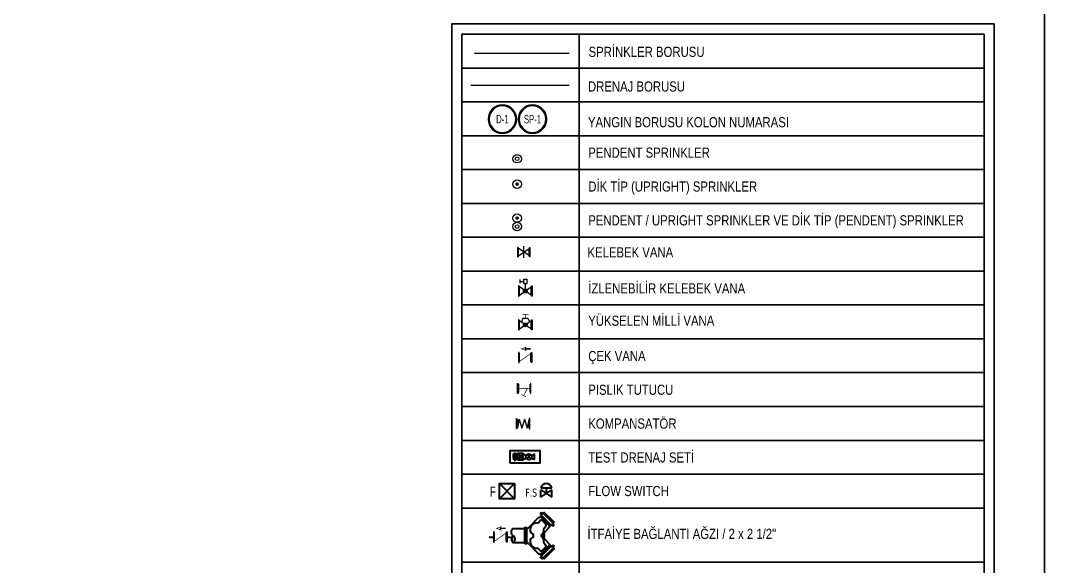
# Model space of a CAD drawing. Header units: centimetres. Extents: x 394264 to 551709, y 50011 to 59011.
# Drawn here: x 533301 to 536328, y 53850 to 55463 of the extents above; entities that cross this region are included whole.
import ezdxf
from ezdxf.enums import TextEntityAlignment as Align

# ---------------------------------------------------------------- set-up
doc = ezdxf.new("R2010")
doc.units = ezdxf.units.CM
doc.layers.get('0').update_dxf_attribs({"lineweight": 9})
for name, color, linetype, lineweight in [('-M-DW-RISER NO', 7, 'Continuous', 30), ('-M-SPRINKLER PIPE_DRENAJ', 41, 'D', 30), ('-M-YNGN-ZON2', 4, 'SP', 30), ('-M-YNGN-ZON7-SPR-', 7, 'Continuous', 30), ('0-KRCN-IST-KÜRESEL VANA', 4, 'Continuous', 25), ('0-KRCN-YNG-BORU', 1, 'boruYLINE', 40), ('0-KRCN-YNG-KURESEL VANA', 4, 'Continuous', 25), ('0-KRCN-YNG-YAZI', 71, 'Continuous', 35), ('0-KRCN-YNGN-KURESEL VANA', 4, 'Continuous', 25), ('0-KRCN-YNGN-KÜRESEL VANA', 4, 'Continuous', 25), ('0-KRCN-Z-ANTET', 71, 'Continuous', 30)]:
    doc.layers.add(name, color=color, linetype=linetype, lineweight=lineweight)
doc.layers.add('-M-YNGN-SPR-YUK', color=7, linetype='Continuous')
doc.styles.add('ARIAL', font='arial.ttf', dxfattribs={"width": 0.8, "height": 16})
doc.styles.add('CAP', font='ARIALNB.TTF')
doc.styles.add('CIZGI', font='tahoma.ttf', dxfattribs={"width": 0.8, "oblique": 20})
doc.styles.add('ROMANS', font='tahoma.ttf', dxfattribs={"width": 0.8})
doc.styles.add('SPR-NOT', font='romans.shx')
doc.styles.get("Standard").update_dxf_attribs({"font": 'arial.ttf'})
doc.styles.add('TSIMPLEX', font='tsimplex.shx', dxfattribs={"width": 0.6, "height": 9.5})
doc.styles.add('YAZI', font='arial.ttf', dxfattribs={"width": 0.6, "height": 40})
doc.linetypes.add('boruYLINE', pattern='A,50,-0.8,["Y",CAP,S=7,R=0,X=0,Y=-3],-7', length=57.8)
doc.linetypes.add('D', pattern='A,12,-1,["D",Standard,S=1,R=0,X=-0.1,Y=-0.5],-1.6', length=14.6)
doc.linetypes.add('SP', pattern='A,2,-0.1,["SP",CIZGI,S=0.14,R=0.2,X=0,Y=-0.07],-0.255', length=2.355)

# ---------------------------------------------------------------- blocks, each defined once
blk = doc.blocks.new('0-MEK-IST-PİSLİK TUTUCU')
at = {"layer": '0-KRCN-IST-KÜRESEL VANA'}
for p, q in [((-3.05, 9.27), (3.03, 9.27)), ((-3.05, 0.73), (3.03, 0.73))]:
    blk.add_line(p, q, dxfattribs=at)
for points in [[(3.75, 9.55), (3.75, 10), (-3.75, 10), (-3.75, 9.55)], [(3.75, 0.45), (3.75, 0), (-3.75, 0), (-3.75, 0.45)]]:
    blk.add_lwpolyline(points, close=True, dxfattribs=at)
at = {"layer": '0-KRCN-IST-KÜRESEL VANA', "const_width": 0.5}
for points in [[(-0.01, 9.27), (-0.01, 0.73)], [(-0.01, 7.36), (5.33, 4.62)], [(4.47, 2.95), (6.19, 6.29)]]:
    blk.add_lwpolyline(points, dxfattribs=at)
blk = doc.blocks.new('0-MEK-IST-KOMPANSATÖR')
at = {"layer": '0-KRCN-IST-KÜRESEL VANA'}
for p, q in [((-5, -3.76), (-5, 3.74)), ((-5, 3.74), (-4.55, 3.74)), ((-4.55, 3.74), (-4.55, -3.76)), ((-3.02, 3.37), (-4.27, -3.04)), ((-4.27, 3.04), (-4.27, -3.04)), ((-3.02, 3.37), (-1.01, -3.37)), ((1.01, 3.37), (-1.01, -3.37)), ((1.01, 3.37), (3.02, -3.37)), ((4.27, 3.04), (3.02, -3.37)), ((4.27, 3.04), (4.27, -3.04)), ((5, 3.74), (4.55, 3.74)), ((4.55, 3.74), (4.55, -3.76)), ((5, -3.76), (5, 3.74)), ((-4.55, -3.76), (-5, -3.76)), ((4.55, -3.76), (5, -3.76))]:
    blk.add_line(p, q, dxfattribs=at)
blk = doc.blocks.new('YANGIN-İZLENEBİLİR KELEBEK VANA')
at = {"layer": '0-KRCN-YNG-KURESEL VANA'}
blk.add_hatch(color=256, dxfattribs=at).paths.add_polyline_path([(0, -1.42, 1), (0, 1.42, 1)])
for p, q in [((-5.25, 0), (0, 0)), ((-0.88, 1.12), (-3.02, 4.24)), ((3.05, 4.24), (-3.02, 4.24)), ((3.05, 4.24), (0.88, 1.12)), ((-5.7, -3.86), (-8.4, -3.86)), ((-5.7, -3.86), (-8.4, -3.86)), ((-5.7, -3.86), (-8.4, -3.86)), ((-5.7, -3.86), (-8.4, -3.86)), ((-7.05, -3.86), (-7.05, -1.2)), ((-7.05, -3.86), (-7.05, -1.2)), ((-7.05, -3.86), (-7.05, -1.2)), ((-7.05, -3.86), (-7.05, -1.2)), ((-0.85, -1.14), (-3.02, -4.3)), ((3.05, -4.3), (-3.02, -4.3)), ((3.05, -4.3), (0.85, -1.14))]:
    blk.add_line(p, q, dxfattribs=at)
for points in [[(-8.85, 1.2), (-5.25, 1.2), (-5.25, -1.2), (-8.85, -1.2)], [(-8.85, 1.2), (-5.25, 1.2), (-5.25, -1.2), (-8.85, -1.2)], [(-8.85, 1.2), (-5.25, 1.2), (-5.25, -1.2), (-8.85, -1.2)], [(-8.85, 1.2), (-5.25, 1.2), (-5.25, -1.2), (-8.85, -1.2)], [(-3.74, 4.53), (-3.74, 4.97), (3.76, 4.97), (3.76, 4.53)], [(-3.74, -4.58), (-3.74, -5.03), (3.76, -5.03), (3.76, -4.58)]]:
    blk.add_lwpolyline(points, close=True, dxfattribs=at)
blk.add_circle((0, 0), 1.42, dxfattribs=at)
blk = doc.blocks.new('YANGIN-YÜKSELEN MİLLİ VANA')
at = {"layer": '0-KRCN-YNG-KURESEL VANA'}
blk.add_hatch(color=256, dxfattribs=at).paths.add_polyline_path([(3.61, 0.01, 1), (6.45, 0.01, 1)])
for p, q in [((3.89, 0.86), (0.73, 3.03)), ((0.73, -3.05), (0.73, 3.03)), ((3.28, 5.01), (2.31, 1.94)), ((3.28, 5.01), (6.78, 5.01)), ((6.15, 0.89), (9.27, 3.03)), ((6.78, 5.01), (8.03, 2.18)), ((9.27, -3.05), (9.27, 3.03)), ((0.73, -3.05), (3.89, -0.84)), ((9.27, -3.05), (6.15, -0.87))]:
    blk.add_line(p, q, dxfattribs=at)
at = {"layer": '0-KRCN-YNG-KURESEL VANA', "const_width": 0.5}
blk.add_lwpolyline([(5.03, 7.76), (7.44, 7.76), (2.72, 7.76)], close=True, dxfattribs=at)
blk.add_lwpolyline([(5.03, 5.01), (5.03, 7.76)], dxfattribs=at)
at = {"layer": '0-KRCN-YNG-KURESEL VANA'}
for points in [[(0.45, 3.75), (0, 3.75), (0, -3.75), (0.45, -3.75)], [(9.55, 3.75), (10, 3.75), (10, -3.75), (9.55, -3.75)]]:
    blk.add_lwpolyline(points, close=True, dxfattribs=at)
blk.add_circle((5.03, 0.01), 1.42, dxfattribs=at)
blk = doc.blocks.new('0-MEK-IST-ÇEKVALF')
at = {"layer": '0-KRCN-IST-KÜRESEL VANA'}
for p, q in [((-3.05, 9.27), (3.03, 9.27)), ((-3.05, 0.73), (3.03, 0.73))]:
    blk.add_line(p, q, dxfattribs=at)
for points in [[(3.75, 9.55), (3.75, 10), (-3.75, 10), (-3.75, 9.55)], [(3.75, 0.45), (3.75, 0), (-3.75, 0), (-3.75, 0.45)]]:
    blk.add_lwpolyline(points, close=True, dxfattribs=at)
at = {"layer": '0-KRCN-IST-KÜRESEL VANA', "const_width": 0.5}
blk.add_lwpolyline([(-3.05, 9.27), (3.03, 0.73)], dxfattribs=at)
blk.add_lwpolyline([(6.35, 7.69), (5.15, 4.44), (6.1, 5.06), (6.1, 1.31), (6.6, 1.31), (6.6, 5.06), (7.55, 4.44)], close=True, dxfattribs=at)
blk = doc.blocks.new('-M-RISERNO')
at = {"layer": '-M-DW-RISER NO', "color": 7, "linetype": 'Continuous'}
blk.add_circle((0, 0), 67.2, dxfattribs=at)
at = {"layer": '-M-DW-RISER NO', "color": 14}
blk.add_circle((0, 0), 62.4, dxfattribs=at)
at = {"layer": '-M-DW-RISER NO', "style": 'ARIAL', "width": 0.65}
blk.add_attdef('DWR', text='', height=40, dxfattribs=at).set_placement((0, 0), align=Align.MIDDLE_CENTER)
blk = doc.blocks.new('A$C63EA4463')
at = {"layer": '0-KRCN-YNGN-KURESEL VANA'}
for p, q in [((-4.9, 14.8), (4.6, 1.2)), ((-4.9, 14.8), (4.8, 14.8)), ((-4.6, 1.2), (4.8, 14.8)), ((-7.5, 7.8), (7.5, 7.8)), ((-4.6, 1.2), (4.6, 1.2))]:
    blk.add_line(p, q, dxfattribs=at)
for points in [[(6, 15.3), (6, 16), (-6, 16), (-6, 15.3)], [(6, 0.7), (6, 0), (-6, 0), (-6, 0.7)]]:
    blk.add_lwpolyline(points, close=True, dxfattribs=at)
blk = doc.blocks.new('*U184')
at = {"ltscale": 10}
blk.add_line((0, 0), (0, 0), dxfattribs=at)
at = {"color": 1, "linetype": 'Continuous'}
for centre in [(0, 0), (25, 0)]:
    blk.add_circle(centre, 12.5, dxfattribs=at)
at = {"ltscale": 10}
blk.add_circle((25, 0), 5.37, dxfattribs=at)
for points in [[(-5.4, 0), (-3.8, 3.8), (-3.8, -3.8), (0, 5.4)], [(-3.8, -3.8), (0, 5.4), (0, -5.4), (3.8, 3.8)], [(0, -5.4), (3.8, 3.8), (3.8, -3.8), (5.4, 0)]]:
    blk.add_solid(points, dxfattribs=at)
at = {"layer": '-M-YNGN-SPR-YUK', "style": 'SPR-NOT', "width": 0.5, "flags": 9}
for tag, p in [('YUK', (0, 17.8)), ('CAP', (0, 14.4)), ('TIP', (0.2, 10.8))]:
    blk.add_attdef(tag, text='', height=2.5, dxfattribs=at).set_placement(p, align=Align.MIDDLE_CENTER)

msp = doc.modelspace()

# ---------------------------------------------------------------- linework, layer by layer
at = {"layer": '-M-SPRINKLER PIPE_DRENAJ', "linetype": 'D', "ltscale": 12}
msp.add_line((534632.1, 55272), (534923.6, 55272), dxfattribs=at)
at = {"layer": '-M-YNGN-ZON2', "ltscale": 80}
msp.add_line((534643.7, 55366.9), (534923.6, 55366.9), dxfattribs=at)
at = {"layer": '-M-YNGN-ZON7-SPR-', "color": 1, "linetype": 'Continuous'}
for centre in [(534769.3, 55054.6), (534769.3, 54979.6)]:
    msp.add_circle(centre, 12.5, dxfattribs=at)
at = {"layer": '-M-YNGN-ZON7-SPR-', "ltscale": 10}
msp.add_circle((534769.3, 55054.6), 5.37, dxfattribs=at)
for points in [[(534765.5, 54983.4), (534774.7, 54979.6), (534764, 54979.6), (534773.1, 54975.8)], [(534764, 54979.6), (534773.1, 54975.8), (534765.5, 54975.8), (534769.3, 54974.2)], [(534769.3, 54985), (534773.1, 54983.4), (534765.5, 54983.4), (534774.7, 54979.6)]]:
    msp.add_solid(points, dxfattribs=at)
at = {"layer": '0-KRCN-YNG-BORU', "ltscale": 2}
for p, q in [((534758.4, 54178.9), (534760.9, 54184.3)), ((534758.4, 54169.3), (534760.9, 54163.9)), ((534764.1, 54184.3), (534766.6, 54178.9)), ((534764.1, 54163.9), (534766.6, 54169.3)), ((534765.3, 54174.1), (534771.5, 54174.1)), ((534771.5, 54184.3), (534785.8, 54163.9)), ((534771.5, 54163.9), (534785.8, 54184.3)), ((534771.5, 54184.3), (534785.8, 54163.9)), ((534771.5, 54163.9), (534785.8, 54184.3)), ((534785.8, 54174.1), (534787.1, 54174.1)), ((534787.1, 54182.5), (534795.9, 54178.1)), ((534787.1, 54165.7), (534787.1, 54182.5)), ((534787.1, 54165.7), (534795.9, 54170.1)), ((534797.6, 54167.8), (534810.1, 54180.4)), ((534797.6, 54180.4), (534810.1, 54167.8)), ((534811.8, 54178.1), (534820.7, 54182.5)), ((534811.8, 54170.1), (534820.7, 54165.7)), ((534820.7, 54165.7), (534820.7, 54182.5)), ((534716.8, 54095.1), (534762, 54049.8)), ((534716.8, 54049.8), (534762, 54095.1)), ((534716.8, 54095.1), (534762, 54049.8)), ((534716.8, 54049.8), (534762, 54095.1)), ((534839.3, 54082.5), (534871.9, 54082.5)), ((534839.4, 54054.8), (534839.4, 54076.8)), ((534839.4, 54076.8), (534872, 54054.8)), ((534839.4, 54054.8), (534872, 54076.8)), ((534855.7, 54065.8), (534855.7, 54082.5)), ((534872, 54054.8), (534872, 54076.8)), ((534837.6, 54006.9), (534841, 54010.3)), ((534837.6, 54006.9), (534841.2, 54003.2)), ((534839.9, 54004.6), (534843.3, 54008.1)), ((534841, 54010.3), (534844.7, 54006.7)), ((534846.8, 54006.7), (534846.9, 54006.7)), ((534802.9, 53964.5), (534832.9, 53994.5)), ((534832.2, 53979.9), (534837.8, 53985.5)), ((534833.5, 53994.8), (534834.6, 53994.8)), ((534835.2, 53995), (534841.2, 54001.1)), ((534837.4, 53997.2), (534865.9, 53968.7)), ((534838.8, 53998.6), (534867.3, 53970.1)), ((534841.2, 54001), (534869.3, 53972.8)), ((534843.3, 53985.5), (534854.2, 53974.6)), ((534875.4, 53978.2), (534875.4, 53978.2)), ((534875.4, 53976), (534879, 53972.3)), ((534756.7, 53961.9), (534791.8, 53961.9)), ((534796.7, 53965.6), (534797.1, 53965)), ((534848.8, 53963.7), (534854.2, 53969.1)), ((534849.8, 53950.8), (534863.2, 53964.3)), ((534863.5, 53964.8), (534863.5, 53965.9)), ((534863.7, 53966.5), (534869.8, 53972.5)), ((534871.9, 53972.5), (534875.6, 53968.9)), ((534873.3, 53971.2), (534876.7, 53974.6)), ((534875.6, 53968.9), (534879, 53972.3)), ((534686.6, 53936.9), (534699.7, 53936.9)), ((534739.8, 53936.9), (534750.2, 53936.9)), ((534756.7, 53920.5), (534791.8, 53920.5)), ((534796.7, 53916.8), (534797.1, 53917.4)), ((534802.9, 53917.9), (534832.9, 53887.8)), ((534848.8, 53918.7), (534854.2, 53913.3)), ((534849.8, 53931.6), (534863.2, 53918.1)), ((534863.5, 53916.5), (534863.5, 53917.6)), ((534863.7, 53915.9), (534869.8, 53909.8)), ((534832.2, 53902.5), (534837.8, 53896.9)), ((534833.5, 53887.6), (534834.6, 53887.6)), ((534835.2, 53887.4), (534841.2, 53881.3)), ((534837.4, 53885.2), (534865.9, 53913.7)), ((534838.8, 53883.8), (534867.3, 53912.3)), ((534841.2, 53881.4), (534869.3, 53909.5)), ((534843.3, 53896.9), (534854.2, 53907.8)), ((534871.9, 53909.8), (534875.6, 53913.5)), ((534873.3, 53911.2), (534876.8, 53907.8)), ((534875.4, 53906.4), (534879, 53910.1)), ((534875.4, 53904.2), (534875.4, 53904.2)), ((534875.6, 53913.5), (534879, 53910.1)), ((534837.6, 53875.5), (534841.2, 53879.1)), ((534839.9, 53877.8), (534843.3, 53874.3)), ((534841, 53872), (534844.7, 53875.7)), ((534846.9, 53875.7), (534846.9, 53875.6))]:
    msp.add_line(p, q, dxfattribs=at)
at = {"layer": '0-KRCN-YNG-BORU'}
for points in [[(534748.4, 54155.4), (534748.4, 54192.8), (534836.9, 54192.8), (534836.9, 54155.4)], [(534765.3, 54171.7), (534765.3, 54176.5), (534759.4, 54176.5), (534759.4, 54171.7)], [(534771.5, 54163.9), (534771.5, 54184.3), (534785.8, 54184.3), (534785.8, 54163.9)], [(534762, 54095.1), (534762, 54049.8), (534716.8, 54049.8), (534716.8, 54095.1)], [(534846.6, 54007.1), (534875.8, 53977.9), (534878.5, 53980.6), (534849.3, 54009.8)], [(534791.8, 53916.8), (534791.8, 53965.6), (534796.7, 53965.6), (534796.7, 53916.8)], [(534846.6, 53875.3), (534875.8, 53904.5), (534878.5, 53901.8), (534849.3, 53872.6)]]:
    msp.add_lwpolyline(points, close=True, dxfattribs=at)
for points in [[(534758.4, 54169.3), (534758.4, 54178.9)], [(534760.9, 54184.3), (534764.1, 54184.3)], [(534760.9, 54163.9), (534764.1, 54163.9)], [(534766.6, 54169.3), (534766.6, 54178.9)]]:
    msp.add_lwpolyline(points, dxfattribs=at)
for centre, radius in [((534803.9, 54174.1), 8.88), ((534847.8, 53941.2), 1.84)]:
    msp.add_circle(centre, radius, dxfattribs=at)
for centre, radius, start, end in [((534855.6, 54077.9), 16.9, 15.7246, 164.2754), ((534845.8, 54007.8), 1.54, 225, 315), ((534827.6, 53958.6), 20.2, 85.5006, 207.6927), ((534829.5, 53982.6), 3.85, 265.5006, 315), ((534833.5, 53994), 0.77, 90, 135), ((534834.6, 53995.5), 0.77, 270, 315), ((534840.5, 53982.8), 3.85, 45, 135), ((534840.1, 54002.2), 1.54, 315, 45), ((534876.5, 53977.1), 1.54, 135, 225), ((534765.2, 53951.5), 13.4, 129.4203, 230.5797), ((534800.2, 53967.2), 3.85, 216.13, 315), ((534809.9, 53941.2), 8, 270, 90), ((534829.9, 53956.9), 18.2, 306.7173, 10.6429), ((534851.5, 53961), 3.85, 135, 190.6429), ((534852.5, 53948.1), 3.85, 135, 176.4468), ((534849.4, 53948.2), 0.77, 176.4468, 208.8947), ((534836.6, 53941.2), 13.8, 331.1053, 28.8947), ((534851.5, 53971.8), 3.85, 315, 45), ((534862.7, 53964.8), 0.77, 315, 0), ((534864.2, 53965.9), 0.77, 135, 180), ((534870.9, 53971.5), 1.54, 45, 135), ((534766.1, 53930.9), 13.9, 132.1147, 227.8797), ((534766.1, 53930.9), 13.2, 130.7649, 229.2294), ((534752.1, 53930.9), 11.3, 293.9384, 66.0616), ((534800.2, 53915.1), 3.85, 45.0042, 143.8743), ((534827.6, 53923.8), 20.2, 152.3146, 274.5068), ((534841.7, 53941.2), 1.51, 129.1605, 230.8442), ((534829.9, 53925.4), 18.2, 349.3644, 53.2901), ((534851.5, 53921.4), 3.85, 169.3644, 225.0073), ((534851.5, 53921.4), 3.85, 169.3644, 225.0073), ((534849.4, 53934.1), 0.77, 151.1053, 183.5532), ((534852.5, 53934.3), 3.85, 183.5532, 225.0042), ((534862.7, 53917.6), 0.77, 0.0042, 45.0042), ((534864.2, 53916.5), 0.77, 180.0042, 225.0042), ((534829.5, 53899.8), 3.85, 45.0073, 94.5068), ((534833.5, 53888.4), 0.77, 225.0042, 270.0042), ((534834.6, 53886.9), 0.77, 45.0042, 90.0042), ((534840.5, 53899.6), 3.85, 225.0073, 315.0073), ((534851.5, 53910.5), 3.85, 315.0073, 45.0073), ((534870.9, 53910.9), 1.54, 225.0042, 315.0042), ((534876.5, 53905.3), 1.54, 135.0042, 225.0042), ((534840.2, 53880.2), 1.54, 315.0042, 45.0042), ((534845.8, 53874.6), 1.54, 45.0042, 135.0042)]:
    msp.add_arc(centre, radius, start, end, dxfattribs=at)
at = {"layer": '0-KRCN-YNG-YAZI'}
for p, q in [((534953, 52891.3), (534953, 55423)), ((534606.1, 55322.6), (536149.7, 55322.6)), ((534606.1, 55222.6), (536149.7, 55222.6)), ((534606.1, 55222.6), (536149.7, 55222.6)), ((534606.1, 55122.6), (536149.7, 55122.6)), ((534606.1, 55122.6), (536149.7, 55122.6)), ((534606.1, 55022.6), (536149.7, 55022.6)), ((534606.1, 54922.6), (536149.7, 54922.6)), ((534606.1, 54822.6), (536149.7, 54822.6)), ((534606.1, 54722.6), (536149.7, 54722.6)), ((534606.1, 54622.6), (536149.7, 54622.6)), ((534606.1, 54522.6), (536149.7, 54522.6)), ((534606.1, 54422.6), (536149.7, 54422.6)), ((534606.1, 54322.6), (536149.7, 54322.6)), ((534606.1, 54222.6), (536149.7, 54222.6)), ((534606.1, 54122.6), (536149.7, 54122.6)), ((534606.1, 54022.6), (536149.7, 54022.6)), ((534606.1, 53862.6), (536149.7, 53862.6))]:
    msp.add_line(p, q, dxfattribs=at)
for points in [[(536179.7, 55453), (536179.7, 52206.3), (534576.1, 52206.3), (534576.1, 55453)], [(536149.7, 55423), (536149.7, 52228.4), (534606.1, 52228.4), (534606.1, 55423)]]:
    msp.add_lwpolyline(points, close=True, dxfattribs=at)
at = {"layer": '0-KRCN-Z-ANTET'}
msp.add_lwpolyline([(503064.1, 50111.3), (536328.4, 50111.3), (536328.4, 58911.3), (503064.1, 58911.3)], close=True, dxfattribs=at)
msp.add_lwpolyline([(536328.4, 58911.3), (536328.4, 50111.3)], dxfattribs=at)

# ---------------------------------------------------------------- block references
at = {"layer": '-M-DW-RISER NO'}
ref = msp.add_blockref('-M-RISERNO', (534725.8, 55171.5), dxfattribs=dict(at, xscale=-0.629997950583509, yscale=0.629997950583509, zscale=0.629997950583509))
ref.add_attrib('DWR', 'D-1', dxfattribs={"height": 25.2, "style": 'ARIAL', "width": 0.65}).set_placement((534725.8, 55171.5), align=Align.MIDDLE_CENTER)
ref = msp.add_blockref('-M-RISERNO', (534814.7, 55171.5), dxfattribs=dict(at, xscale=-0.629997950583509, yscale=0.629997950583509, zscale=0.629997950583509))
ref.add_attrib('DWR', 'SP-1', dxfattribs={"height": 25.2, "style": 'ARIAL', "width": 0.65}).set_placement((534814.7, 55171.5), align=Align.MIDDLE_CENTER)
at = {"layer": '-M-YNGN-ZON7-SPR-', "color": 4, "rotation": 270}
msp.add_blockref('*U184', (534769.3, 54879.3), dxfattribs=at)
for name, p, xscale, yscale, zscale, rotation in [('0-MEK-IST-PİSLİK TUTUCU', (534770.2, 54376), 4, 4, 4, 270), ('0-MEK-IST-ÇEKVALF', (534739.8, 53936.9), 4.013377926421406, 4.013377926421406, 4.013377926421406, 90.00000000000001)]:
    msp.add_blockref(name, p, dxfattribs=dict(xscale=xscale, yscale=yscale, zscale=zscale, rotation=rotation))
at = {"xscale": 4, "yscale": 4, "zscale": 4}
msp.add_blockref('0-MEK-IST-KOMPANSATÖR', (534787.1, 54271.9), dxfattribs=at)
at = {"layer": '0-KRCN-YNG-BORU', "ltscale": 2, "xscale": 4, "yscale": 4, "zscale": 4}
for name, p, rotation in [('YANGIN-İZLENEBİLİR KELEBEK VANA', (534793.5, 54663.9), 270), ('0-MEK-IST-ÇEKVALF', (534813.1, 54467.6), 90)]:
    msp.add_blockref(name, p, dxfattribs=dict(at, rotation=rotation))
msp.add_blockref('YANGIN-YÜKSELEN MİLLİ VANA', (534773.4, 54563.9), dxfattribs=at)
at = {"layer": '0-KRCN-YNGN-KÜRESEL VANA', "xscale": 2.291170590180173, "yscale": 2.291170590180173, "zscale": 2.291170590180173, "rotation": 90}
msp.add_blockref('A$C63EA4463', (534807.3, 54778.9), dxfattribs=at)

# ---------------------------------------------------------------- texts
at = {"layer": '0-KRCN-YNG-BORU', "style": 'TSIMPLEX', "width": 0.7}
msp.add_text('F', height=30, dxfattribs=at).set_placement((534688.8, 54056.1))
at = {"layer": '0-KRCN-YNG-YAZI', "color": 61, "style": 'YAZI', "width": 0.8}
for s, p in [('SPRİNKLER BORUSU', (534980.5, 55355.4)), ('DRENAJ BORUSU', (534978.7, 55253)), ('YANGIN BORUSU KOLON NUMARASI', (534978.7, 55147.6)), ('PENDENT SPRINKLER', (534979.6, 55057.6, 185.7)), ('DİK TİP (UPRIGHT) SPRINKLER', (534979.6, 54957.6)), ('PENDENT / UPRIGHT SPRINKLER VE DİK TİP (PENDENT) SPRINKLER', (534979.6, 54857.6)), ('KELEBEK VANA', (534977.3, 54763.1)), ('İZLENEBİLİR KELEBEK VANA', (534979.6, 54656.5)), ('YÜKSELEN MİLLİ VANA', (534979.6, 54561.1)), ('ÇEK VANA', (534979.6, 54456.7)), ('PISLIK TUTUCU', (534979.6, 54357.2)), ('KOMPANSATÖR', (534979.6, 54257.2)), ('TEST DRENAJ SETİ', (534979.6, 54157.2)), ('FLOW SWITCH', (534979.6, 54057.9)), ('İTFAİYE BAĞLANTI AĞZI / 2 x 2 1/2"', (534977.2, 53931.4))]:
    msp.add_text(s, height=30, dxfattribs=at).set_placement(p)
at = {"layer": '0-KRCN-YNG-YAZI', "style": 'ROMANS', "width": 0.8}
msp.add_text('F.S', height=24, dxfattribs=at).set_placement((534793.6, 54056.1))

doc.saveas('drawing.dxf')
